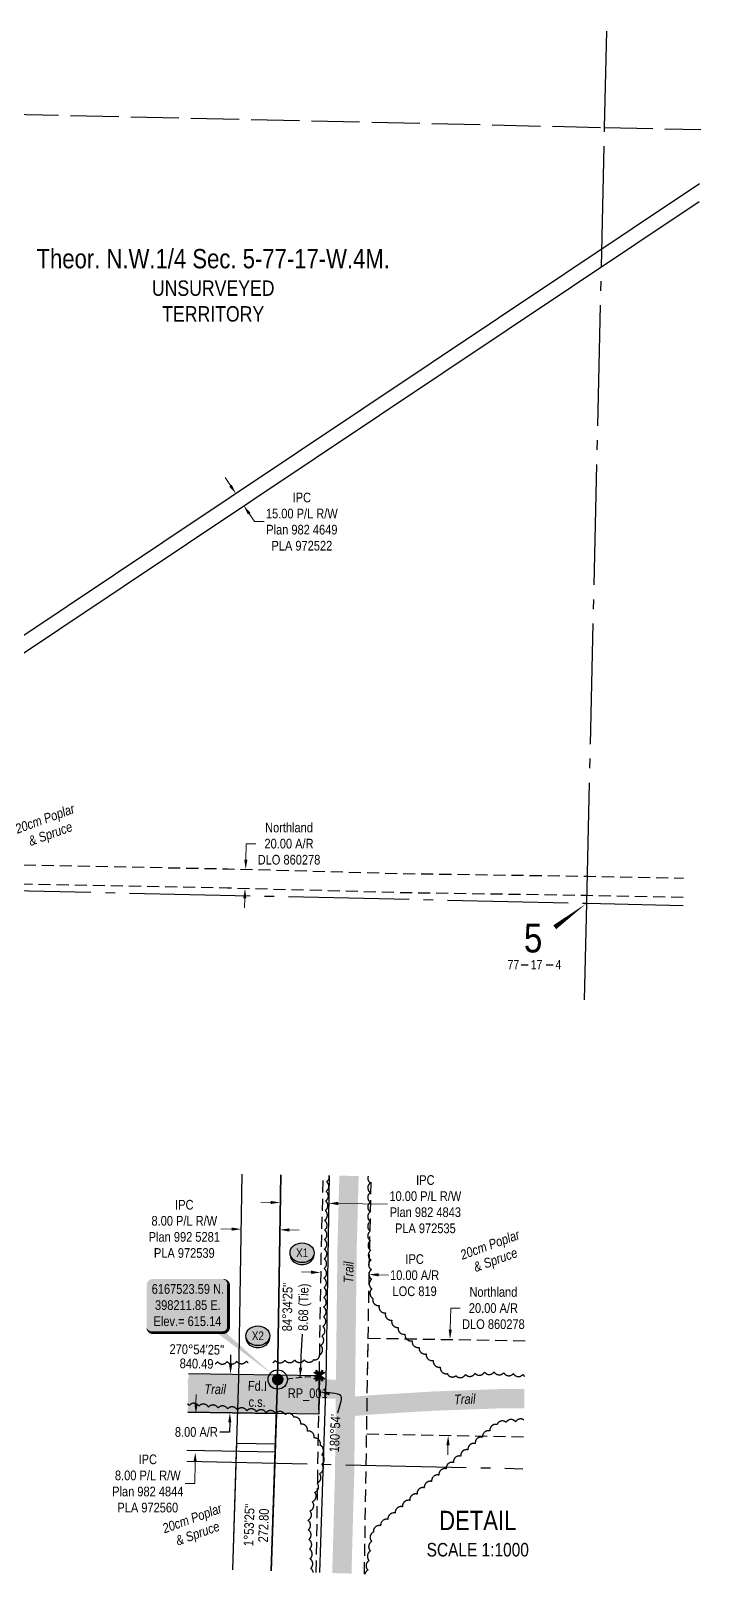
# Model space of a CAD drawing. Extents: x 393877 to 399022, y 6166584 to 6168431.
# Drawn here: x 398327 to 399022, y 6166786 to 6168395 of the extents above; entities that cross this region are included whole.
import ezdxf
from ezdxf.enums import TextEntityAlignment as Align

# ---------------------------------------------------------------- set-up
doc = ezdxf.new("R2010")
doc.units = 0
doc.header["$LTSCALE"] = 5
doc.header["$PDSIZE"] = 0.5
for name, pattern in [('0', [1, 1, 0]), ('foc-ACCESSROAD', [3.75, 2.5, -1.25]), ('foc-QUARTERLINE', [33, 25, -3, 2, -3]), ('foc-TIELINE', [1.875, 1.25, -0.625]), ('foc-UNSURVEYED', [12.5, 10, -2.5])]:
    doc.linetypes.add(name, pattern=pattern)
doc.layers.get('Defpoints').update_dxf_attribs({"color": 9})
for name, color, linetype in [('10', 1, 'Continuous'), ('35', 37, 'Continuous'), ('9', 3, 'Continuous'), ('AS-ROADS', 254, 'Continuous'), ('C-AR', 13, 'foc-ACCESSROAD'), ('C-RW', 13, 'Continuous'), ('C-SYMBOL', 7, 'Continuous'), ('DETAIL-T', 7, 'Continuous'), ('F-AR', 190, 'foc-ACCESSROAD'), ('L-BD', 7, 'Continuous'), ('L-BD1', 253, 'Continuous'), ('L-MON', 1, 'Continuous'), ('L-MON-T', 1, 'Continuous'), ('L-QSEC', 8, 'foc-QUARTERLINE'), ('L-SECLBL', 7, 'Continuous'), ('L-TIE', 7, 'foc-TIELINE'), ('L-UNS-T', 3, 'Continuous'), ('L-USEC', 7, 'foc-UNSURVEYED'), ('P-CROSSINGS', 250, 'Continuous'), ('P-PROPOSED', 10, 'Continuous'), ('P-PROPOSED-H', 21, 'Continuous'), ('P-TXT', 4, 'Continuous'), ('T-BUSH', 110, '0'), ('T-BUSH-T', 110, 'Continuous')]:
    doc.layers.add(name, color=color, linetype=linetype)
for name, color, linetype, lineweight in [('AS-GENERAL', 48, 'Continuous', 18), ('C-AR-T', 13, 'Continuous', 9), ('C-RW-T', 13, 'Continuous', 9), ('F-AR-T', 190, 'Continuous', 9)]:
    doc.layers.add(name, color=color, linetype=linetype, lineweight=lineweight)
doc.styles.add('175L', font='ARIALN.TTF', dxfattribs={"height": 20})
doc.styles.add('80', font='ARIALN.TTF', dxfattribs={"height": 10})
doc.styles.add('80CG', font='ARIALN.TTF', dxfattribs={"height": 10})
doc.styles.add('80L', font='ARIALN.TTF', dxfattribs={"height": 10})
doc.styles.add('Crossing', font='ARIALN.TTF', dxfattribs={"height": 10})
doc.styles.add('SIMPLEX', font='ARIALN.TTF')
doc.dimstyles.new('Compass 5 000', dxfattribs={"dimscale": 5, "dimtxt": 9, "dimasz": 2, "dimexe": 0.2, "dimexo": 0.0625, "dimgap": 0.5, "dimtad": 0, "dimtih": 1, "dimtoh": 1, "dimzin": 0, "dimdsep": 46, "dimtxsty": '80CG', "dimcen": 0.1, "dimse1": 1, "dimse2": 1, "dimclrd": 256, "dimclrt": 256, "dimaunit": 1, "dimadec": 4, "dimazin": 0, "dimtfac": 0.06, "dimtofl": 0, "dimtmove": 0, "dimatfit": 1, "dimfxl": 0.2, "dimtolj": 1, "dimtzin": 0, "dimlwd": -1, "dimarcsym": 0})

# ---------------------------------------------------------------- blocks, each defined once
blk = doc.blocks.new('L-SECLBL')
at = {"layer": '9', "color": 7}
for p, q in [((-5.1, -27.8), (-12.3, -27.8)), ((20.7, -27.8), (13.5, -27.8))]:
    blk.add_line(p, q, dxfattribs=at)
at = {"layer": '10', "color": 2, "style": 'SIMPLEX'}
blk.add_attdef('SEC', text='', height=30, dxfattribs=at).set_placement((0, 0), align=Align.MIDDLE)
at = {"layer": '10', "color": 5, "style": '80L'}
blk.add_attdef('TWP', text='', height=9.5, dxfattribs=at).set_placement((-14.4, -27.4), align=Align.MIDDLE_RIGHT)
blk.add_attdef('RGE', text='', height=9.5, dxfattribs=at).set_placement((3.6, -27.4), align=Align.MIDDLE_CENTER)
blk.add_attdef('MER', text='', height=9.5, dxfattribs=at).set_placement((23.2, -27.4), align=Align.MIDDLE_LEFT)
blk = doc.blocks.new('*D423')
at = {"layer": 'Defpoints', "color": 0, "transparency": 16777216}
for p in [(398549.2, 6167525.9), (398557.9, 6167525.7), (398557.4, 6167505.7)]:
    blk.add_point(p, dxfattribs=at)
at = {"layer": 'F-AR-T', "transparency": 16777216}
for p, q in [((398549.4, 6167535.9), (398549.9, 6167552.5)), ((398549.9, 6167552.5), (398559.9, 6167552.5)), ((398548.3, 6167496), (398548.1, 6167486))]:
    blk.add_line(p, q, dxfattribs=at)
for points in [[(398547.8, 6167536), (398551.1, 6167535.9), (398549.2, 6167525.9)], [(398546.7, 6167496), (398550, 6167495.9), (398548.6, 6167506)]]:
    blk.add_solid(points, dxfattribs=at)
at = {"layer": 'F-AR-T', "transparency": 16777216, "insert": (398594.2, 6167552.5), "char_height": 10, "attachment_point": 5, "style": '80CG'}
blk.add_mtext('\\A1;Northland\\P20.00 A/R\\PDLO 860278', dxfattribs=at)
blk = doc.blocks.new('*D428')
at = {"layer": 'C-RW-T', "transparency": 16777216}
for p, q in [((398533.4, 6167923.7), (398527.9, 6167932)), ((398552.9, 6167894.6), (398558.4, 6167886.3)), ((398558.4, 6167886.3), (398568.4, 6167886.3))]:
    blk.add_line(p, q, dxfattribs=at)
for points in [[(398534.8, 6167924.6), (398532.1, 6167922.8), (398539, 6167915.4)], [(398554.3, 6167895.5), (398551.5, 6167893.7), (398547.3, 6167902.9)]]:
    blk.add_solid(points, dxfattribs=at)
at = {"layer": 'Defpoints', "color": 0, "transparency": 16777216}
for p in [(398541.2, 6167916.8), (398547.3, 6167902.9), (398549.5, 6167904.4)]:
    blk.add_point(p, dxfattribs=at)
at = {"layer": 'C-RW-T', "transparency": 16777216, "insert": (398607.5, 6167886.3), "char_height": 10, "attachment_point": 5, "style": '80CG'}
blk.add_mtext('\\A1;IPC\\P15.00 P/L R/W\\PPlan 982 4649\\PPLA 972522', dxfattribs=at)
blk = doc.blocks.new('*D435')
at = {"layer": 'C-AR-T', "transparency": 16777216}
for p, q in [((398617, 6167108.3), (398607, 6167108.7)), ((398687.3, 6167105.6), (398697.3, 6167105.2))]:
    blk.add_line(p, q, dxfattribs=at)
for points in [[(398617.1, 6167110), (398617, 6167106.6), (398627, 6167107.9)], [(398687.3, 6167107.3), (398687.2, 6167103.9), (398677.3, 6167106)]]:
    blk.add_solid(points, dxfattribs=at)
at = {"layer": 'Defpoints', "color": 0, "transparency": 16777216}
for p in [(398677.3, 6167106), (398626.2, 6167086.5), (398676.4, 6167084.6)]:
    blk.add_point(p, dxfattribs=at)
at = {"layer": 'C-AR-T', "transparency": 16777216, "insert": (398724.5, 6167105.2), "char_height": 10, "attachment_point": 5, "style": '80CG'}
blk.add_mtext('\\A1;IPC\\P10.00 A/R\\PLOC 819', dxfattribs=at)
blk = doc.blocks.new('fdia')
at = {"color": 255, "const_width": 1}
blk.add_lwpolyline([(-0.5, 0, 1), (0.5, 0, 1)], format="xyb", close=True, dxfattribs=at)
blk = doc.blocks.new('Fdiaa')
blk.add_blockref('fdia', (0, 0))
blk = doc.blocks.new('fdib')
at = {"color": 1, "const_width": 1.6}
blk.add_lwpolyline([(-0.4, 0, 1), (0.4, 0, 1)], format="xyb", close=True, dxfattribs=at)
at = {"color": 1}
blk.add_circle((0, 0), 0.8, dxfattribs=at)
blk = doc.blocks.new('Fdibb')
blk.add_blockref('fdib', (0, 0))
blk = doc.blocks.new('fdicc')
for name in ['Fdibb', 'Fdiaa']:
    blk.add_blockref(name, (0, 0))
blk = doc.blocks.new('FDI')
blk.add_blockref('fdicc', (0, 0))
blk = doc.blocks.new('xing2')
h = blk.add_hatch(color=50)
h.dxf.hatch_style = 1
edge = h.paths.add_edge_path()
edge.add_ellipse((0, 0), major_axis=(-12.5, 0), ratio=0.816297, start_angle=0, end_angle=360)
h = blk.add_hatch(color=250)
h.dxf.hatch_style = 1
edge = h.paths.add_edge_path()
edge.add_ellipse((0, -2), major_axis=(-12.5, 0), ratio=0.816297, start_angle=0, end_angle=180)
edge.add_line((12.5, -2), (12.5, 0))
edge.add_ellipse((0, 0), major_axis=(-12.5, 0), ratio=0.816297, start_angle=0, end_angle=180, ccw=False)
edge.add_line((-12.5, 0), (-12.5, -2))
at = {"color": 250}
blk.add_ellipse((0, 0), major_axis=(-12.5, 0), ratio=0.816297, dxfattribs=at)
blk.add_ellipse((0, -2), major_axis=(-12.5, 0), ratio=0.816297, start_param=0, end_param=3.141593, dxfattribs=at)
at = {"color": 250, "style": 'Crossing'}
blk.add_attdef('CROSSING', text='', height=9, dxfattribs=at).set_placement((0.1, 0), align=Align.MIDDLE_CENTER)
at = {"color": 250, "style": 'Crossing', "flags": 1}
for tag, p in [('OWNER', (0.1, -12.5)), ('DESCRIPTION', (0.1, -25.8)), ('LOCATION', (0.1, -39.3)), ('DWG_REF', (0.1, -52.8))]:
    blk.add_attdef(tag, text='', height=9, dxfattribs=at).set_placement(p, align=Align.MIDDLE_CENTER)
blk = doc.blocks.new('*D451')
at = {"layer": 'C-RW-T', "transparency": 16777216}
for p, q in [((398534.7, 6167153), (398523.6, 6167153.2)), ((398594.7, 6167152.1), (398604.7, 6167152))]:
    blk.add_line(p, q, dxfattribs=at)
for points in [[(398534.7, 6167154.7), (398534.7, 6167151.4), (398544.7, 6167152.9)], [(398594.7, 6167153.8), (398594.7, 6167150.4), (398584.7, 6167152.3)]]:
    blk.add_solid(points, dxfattribs=at)
at = {"layer": 'Defpoints', "color": 0, "transparency": 16777216}
for p in [(398544.7, 6167152.9), (398544.8, 6167161.5), (398584.8, 6167160.9)]:
    blk.add_point(p, dxfattribs=at)
at = {"layer": 'C-RW-T', "transparency": 16777216, "insert": (398485.6, 6167153.2), "char_height": 10, "attachment_point": 5, "style": '80CG'}
blk.add_mtext('\\A1;IPC\\P8.00 P/L R/W\\PPlan 992 5281\\PPLA 972539', dxfattribs=at)
blk = doc.blocks.new('*D453')
at = {"layer": 'C-RW-T', "transparency": 16777216}
for p, q in [((398497.7, 6166971.5), (398497.9, 6166981.5)), ((398496.8, 6166911.5), (398496.4, 6166889.3)), ((398496.4, 6166889.3), (398486.4, 6166889.3))]:
    blk.add_line(p, q, dxfattribs=at)
for points in [[(398496.1, 6166971.5), (398499.4, 6166971.4), (398497.6, 6166961.5)], [(398495.1, 6166911.5), (398498.5, 6166911.5), (398497, 6166921.5)]]:
    blk.add_solid(points, dxfattribs=at)
at = {"layer": 'Defpoints', "color": 0, "transparency": 16777216}
for p in [(398513.6, 6166961.2), (398497, 6166921.5), (398513, 6166921.2)]:
    blk.add_point(p, dxfattribs=at)
at = {"layer": 'C-RW-T', "transparency": 16777216, "insert": (398447.7, 6166889.3), "char_height": 10, "attachment_point": 5, "style": '80CG'}
blk.add_mtext('\\A1;IPC\\P8.00 P/L R/W\\PPlan 982 4844\\PPLA 972560', dxfattribs=at)
blk = doc.blocks.new('*D454')
at = {"layer": 'C-RW-T', "transparency": 16777216}
for p, q in [((398575.1, 6167180.7), (398565.1, 6167180.8)), ((398645.3, 6167179.6), (398696.5, 6167178.8))]:
    blk.add_line(p, q, dxfattribs=at)
for points in [[(398575.1, 6167182.3), (398575.1, 6167179), (398585.1, 6167180.5)], [(398645.4, 6167181.3), (398645.3, 6167177.9), (398635.3, 6167179.7)]]:
    blk.add_solid(points, dxfattribs=at)
at = {"layer": 'Defpoints', "color": 0, "transparency": 16777216}
for p in [(398585.3, 6167193.9), (398635.5, 6167193.1), (398585.1, 6167180.5)]:
    blk.add_point(p, dxfattribs=at)
at = {"layer": 'C-RW-T', "transparency": 16777216, "insert": (398735.6, 6167178.8), "char_height": 10, "attachment_point": 5, "style": '80CG'}
blk.add_mtext('\\A1;IPC\\P10.00 P/L R/W\\PPlan 982 4843\\PPLA 972535', dxfattribs=at)
blk = doc.blocks.new('*D455')
at = {"layer": 'Defpoints', "color": 0, "transparency": 16777216}
for p in [(398761.2, 6167038.9), (398769.2, 6167038.7), (398767.3, 6166938.7)]:
    blk.add_point(p, dxfattribs=at)
at = {"layer": 'F-AR-T', "transparency": 16777216}
for p, q in [((398761.4, 6167048.9), (398761.9, 6167071.1)), ((398761.9, 6167071.1), (398771.9, 6167071.1)), ((398759.1, 6166928.9), (398758.9, 6166918.9))]:
    blk.add_line(p, q, dxfattribs=at)
for points in [[(398759.8, 6167048.9), (398763.1, 6167048.8), (398761.2, 6167038.9)], [(398757.4, 6166928.9), (398760.8, 6166928.8), (398759.3, 6166938.9)]]:
    blk.add_solid(points, dxfattribs=at)
at = {"layer": 'F-AR-T', "transparency": 16777216, "insert": (398806.2, 6167071.1), "char_height": 10, "attachment_point": 5, "style": '80CG'}
blk.add_mtext('\\A1;Northland\\P20.00 A/R\\PDLO 860278', dxfattribs=at)
blk = doc.blocks.new('*U460')
h = blk.add_hatch(color=254)
edge = h.paths.add_edge_path()
edge.add_line((-36.5, -28.5), (36.5, -28.5))
edge.add_arc((36.5, -22.5), 6, 270, 360)
edge.add_line((42.5, -22.5), (42.5, 21))
edge.add_arc((36.5, 21), 6, 0, 90)
edge.add_line((36.5, 27), (-36.5, 27))
edge.add_arc((-36.5, 21), 6, 90, 180)
edge.add_line((-42.5, 21), (-42.5, -22.5))
edge.add_arc((-36.5, -22.5), 6, 180, 270)
at = {"color": 1, "flags": 128}
blk.add_lwpolyline([(-36.5, -28.5, 3, 3, 0), (36.5, -28.5, 3, 3, 0.414214), (42.5, -22.5, 3, 3, 0), (42.5, 21, 3, 0, 0.414214), (36.5, 27, 0, 0, 0), (-36.5, 27, 0, 0, 0.414214), (-42.5, 21, 0, 0, 0), (-42.5, -22.5, 0, 3, 0.414214)], format="xyseb", close=True, dxfattribs=at)
blk.add_lwpolyline([(88.7, -72.3, 0, 10, 0), (0, 0, 5, 5, 0)], format="xyseb", dxfattribs=at)
at = {"color": 1, "style": '80'}
blk.add_attdef('ENTER_TEXT_001', (-36, -5), '', height=10, dxfattribs=at)
blk = doc.blocks.new('TEMP')
h = blk.add_hatch(color=255)
h.dxf.hatch_style = 1
h.paths.add_polyline_path([(0, 0.25), (-0.67, 1.15), (-0.67, 0.67), (-1.15, 0.67), (-0.25, 0), (-1.15, -0.67), (-0.67, -0.67), (-0.67, -1.15), (0, -0.25), (0.67, -1.15), (0.67, -0.67), (1.15, -0.67), (0.25, 0), (1.15, 0.67), (0.67, 0.67), (0.67, 1.15)])
h.paths.add_polyline_path([(0.57, 0.85), (0.57, 0.57), (0.85, 0.57), (0.08, 0), (0.85, -0.57), (0.57, -0.57), (0.57, -0.85), (0, -0.08), (-0.57, -0.85), (-0.57, -0.57), (-0.85, -0.57), (-0.08, 0), (-0.85, 0.57), (-0.57, 0.57), (-0.57, 0.85), (0, 0.08)], flags=16)
h = blk.add_hatch(color=1)
h.dxf.hatch_style = 1
h.paths.add_polyline_path([(0, 0.08), (-0.57, 0.85), (-0.57, 0.57), (-0.85, 0.57), (-0.08, 0), (-0.85, -0.57), (-0.57, -0.57), (-0.57, -0.85), (0, -0.08), (0.57, -0.85), (0.57, -0.57), (0.85, -0.57), (0.08, 0), (0.85, 0.57), (0.57, 0.57), (0.57, 0.85)])
at = {"color": 1}
for p, q in [((-0.08, 0), (0.08, 0)), ((0, 0.08), (0, -0.08))]:
    blk.add_line(p, q, dxfattribs=at)
at = {"color": 255, "flags": 128}
blk.add_lwpolyline([(-0.25, 0), (-1.15, 0.67), (-0.67, 0.67), (-0.67, 1.15), (0, 0.25), (0.67, 1.15), (0.67, 0.67), (1.15, 0.67), (0.25, 0), (1.15, -0.67), (0.67, -0.67), (0.67, -1.15), (0, -0.25), (-0.67, -1.15), (-0.67, -0.67), (-1.15, -0.67)], close=True, dxfattribs=at)
at = {"color": 1, "flags": 128}
blk.add_lwpolyline([(-0.08, 0), (-0.85, 0.57), (-0.57, 0.57), (-0.57, 0.85), (0, 0.08), (0.57, 0.85), (0.57, 0.57), (0.85, 0.57), (0.08, 0), (0.85, -0.57), (0.57, -0.57), (0.57, -0.85), (0, -0.08), (-0.57, -0.85), (-0.57, -0.57), (-0.85, -0.57)], close=True, dxfattribs=at)
blk = doc.blocks.new('*D462')
at = {"layer": 'Defpoints', "color": 0, "transparency": 16777216}
for p in [(398530.7, 6167002.7), (398530.1, 6166962.7), (398532.9, 6166962.7)]:
    blk.add_point(p, dxfattribs=at)
at = {"layer": 'P-TXT', "transparency": 16777216}
for p, q in [((398533.7, 6167012.7), (398533.8, 6167022.7)), ((398532.6, 6166942.7), (398522.6, 6166942.7)), ((398532.7, 6166952.7), (398532.6, 6166942.7))]:
    blk.add_line(p, q, dxfattribs=at)
for points in [[(398532, 6167012.7), (398535.3, 6167012.6), (398533.5, 6167002.7)], [(398531.1, 6166952.7), (398534.4, 6166952.7), (398532.9, 6166962.7)]]:
    blk.add_solid(points, dxfattribs=at)
at = {"layer": 'P-TXT', "transparency": 16777216, "insert": (398498.1, 6166942.7), "char_height": 10, "attachment_point": 5, "style": '80CG'}
blk.add_mtext('\\A1;8.00 A/R', dxfattribs=at)

msp = doc.modelspace()

# ---------------------------------------------------------------- hatches: boundary and pattern name
at = {"layer": 'P-PROPOSED-H'}
h = msp.add_hatch(color=256, dxfattribs=at)
h.dxf.hatch_style = 1
h.paths.add_polyline_path([(398490.021, 6167003.344), (398489.177, 6166963.367), (398625.042, 6166961.216), (398625.675, 6167001.196)])

# ---------------------------------------------------------------- linework, layer by layer
at = {"layer": '35', "color": 3}
msp.add_circle((398582.485, 6166997.093), 10, dxfattribs=at)
at = {"layer": 'AS-ROADS', "const_width": 19.993, "flags": 128}
for points in [[(398649.016, 6166796.224), (398649.105, 6166799.373), (398651.885, 6166899.973), (398653.025, 6167009.923), (398654.45, 6167133.568), (398656.449, 6167208.217)], [(398652.67, 6166987.053), (398553.245, 6166987.498), (398489.336, 6166986.684)], [(398838.175, 6166977.235), (398813.14, 6166977.173), (398746.08, 6166974.818), (398683.87, 6166971.098), (398652.03, 6166968.583)]]:
    msp.add_lwpolyline(points, dxfattribs=at)
at = {"layer": 'C-AR', "flags": 128}
for points in [[(398622.451, 6166797.1), (398627.686, 6167126.318), (398629.788, 6167208.633)], [(398672.432, 6166795.452), (398677.68, 6167125.523), (398679.688, 6167207.854)]]:
    msp.add_lwpolyline(points, dxfattribs=at)
at = {"layer": 'C-RW', "flags": 128}
for points in [[(399020.129, 6168236.538), (398463.231, 6167864.602), (398214.534, 6167698.416), (398222.815, 6167686.027), (399019.707, 6168218.241)], [(398535.759, 6166799.959), (398539.809, 6166922.964), (398542.296, 6166998.491), (398545.597, 6167209.947)], [(398585.57, 6167209.323), (398582.26, 6166997.208), (398575.712, 6166798.641)], [(398575.712, 6166798.641), (398582.26, 6166997.208), (398585.57, 6167209.323)], [(398635.779, 6167208.539), (398632.454, 6166995.878), (398625.862, 6166796.988)], [(398489.177, 6166963.366), (398581.096, 6166961.912), (398579.974, 6166921.912), (398488.331, 6166923.363)], [(398535.759, 6166799.959), (398540.079, 6166931.169), (398580.061, 6166930.542), (398575.712, 6166798.641)]]:
    msp.add_lwpolyline(points, dxfattribs=at)
at = {"layer": 'F-AR', "flags": 128}
for points in [[(399003.054, 6167496.887), (398903.197, 6167498.721), (398895.897, 6167498.855), (398708.738, 6167501.67), (398530.308, 6167506.44), (398230.302, 6167512.271), (398230.472, 6167522.975), (398230.62, 6167532.273), (398530.77, 6167526.44), (398709.156, 6167521.671), (398896.231, 6167518.858), (398903.659, 6167518.721), (399003.515, 6167516.887)], [(398837.399, 6166937.354), (398674.738, 6166940.497), (398675.589, 6166994.018), (398676.319, 6167039.953), (398839.344, 6167037.36)]]:
    msp.add_lwpolyline(points, dxfattribs=at)
at = {"layer": 'L-QSEC'}
for p, q in [((398921.579, 6168294.908), (398923.893, 6168394.846)), ((398903.013, 6167490.753), (398921.579, 6168294.908)), ((398098.853, 6167508.783), (398903.013, 6167490.753)), ((398900.706, 6167390.817), (398903.013, 6167490.753)), ((398903.013, 6167490.753), (399002.952, 6167488.512)), ((398488.102, 6166912.505), (398836.764, 6166904.688))]:
    msp.add_line(p, q, dxfattribs=at)
at = {"layer": 'L-SECLBL', "flags": 128}
msp.add_lwpolyline([(398903.013, 6167490.753, 0, 5, 0), (398869.788, 6167465.863, 0, 0, 0)], format="xyseb", dxfattribs=at)
at = {"layer": 'L-TIE', "flags": 128}
msp.add_lwpolyline([(398582.485, 6166997.093), (398625.675, 6167001.196)], dxfattribs=at)
at = {"layer": 'L-USEC'}
for p, q in [((398117.621, 6168312.935), (398921.579, 6168294.908)), ((398921.579, 6168294.908), (399021.517, 6168292.667))]:
    msp.add_line(p, q, dxfattribs=at)
at = {"layer": 'P-PROPOSED', "flags": 128}
msp.add_lwpolyline([(398490.021, 6167003.344), (398625.675, 6167001.196), (398625.042, 6166961.216), (398489.177, 6166963.367)], dxfattribs=at)
at = {"layer": 'T-BUSH', "flags": 128}
for points in [[(398577.736, 6167014.839, 0.12618003), (398579.994, 6167016.862, 0.52056705), (398589.988, 6167017.077, 0.52056705), (398599.982, 6167017.293, 0.52056705), (398609.976, 6167017.509, 0.52056705), (398619.97, 6167017.725, 0.52056705), (398625.849, 6167022.47, 0.52056705), (398627.02, 6167032.398, 0.52056705), (398628.191, 6167042.325, 0.52056705), (398629.362, 6167052.253, 0.52056705), (398630.035, 6167062.213, 0.52056705), (398630.145, 6167072.208, 0.52056705), (398630.256, 6167082.204, 0.52056705), (398630.366, 6167092.2, 0.52056705), (398630.477, 6167102.195, 0.52056705), (398630.587, 6167112.191, 0.52056705), (398630.698, 6167122.187, 0.52056705), (398630.808, 6167132.183, 0.52056705), (398630.918, 6167142.178, 0.52056705), (398631.029, 6167152.174, 0.52056705), (398631.182, 6167162.169, 0.52056705), (398631.677, 6167172.153, 0.52056705), (398632.172, 6167182.137, 0.52056705), (398632.666, 6167192.121, 0.52056705), (398633.161, 6167202.105, 0.31446166), (398635.881, 6167208.538)], [(398676.304, 6167207.907, 0.33551177), (398678.552, 6167200.898, 0.52056705), (398678.531, 6167190.902, 0.52056705), (398678.509, 6167180.906, 0.52056705), (398678.488, 6167170.909, 0.52056705), (398678.467, 6167160.913, 0.52056705), (398678.445, 6167150.917, 0.52056705), (398678.583, 6167140.923, 0.52056705), (398678.905, 6167130.931, 0.52056705), (398679.226, 6167120.94, 0.52056705), (398679.547, 6167110.949, 0.52056705), (398679.868, 6167100.958, 0.52056705), (398680.189, 6167090.967, 0.52056705), (398681.142, 6167081.223, 0.52056705), (398687.702, 6167073.681, 0.52056705), (398694.262, 6167066.138, 0.52056705), (398700.822, 6167058.595, 0.52056705), (398707.382, 6167051.052, 0.52056705), (398714.507, 6167044.057, 0.52056705), (398721.835, 6167037.258, 0.52056705), (398729.163, 6167030.458, 0.52056705), (398736.49, 6167023.659, 0.52056705), (398743.818, 6167016.86, 0.52056705), (398751.146, 6167010.06, 0.52056705), (398758.474, 6167003.261, 0.52056705), (398767.274, 6167001.047, 0.52056705), (398777.191, 6167002.308, 0.52056705), (398787.107, 6167003.569, 0.52056705), (398797.024, 6167004.83, 0.52056705), (398806.961, 6167004.992, 0.52056705), (398816.919, 6167004.112, 0.52056705), (398826.876, 6167003.231, 0.52056705), (398836.834, 6167002.351, 0.10996239), (398838.625, 6167000.396, 0.10996239)], [(398489.734, 6167011.841, 0.03726149), (398490.217, 6167012.611, 0.52056705), (398500.136, 6167013.856, 0.52056705), (398510.054, 6167015.102, 0.52056705), (398520.03, 6167015.567, 0.52056705), (398530.024, 6167015.782, 0.52056705), (398540.018, 6167015.998, 0.52056705), (398550.012, 6167016.214, 0.10020168), (398551.802, 6167014.584, 0.10020168)], [(398619.404, 6166797.201, 0.21430776), (398616.593, 6166801.336, 0.52056705), (398615.999, 6166811.315, 0.52056705), (398615.406, 6166821.294, 0.52056705), (398614.812, 6166831.272, 0.52056705), (398614.219, 6166841.251, 0.52056705), (398613.625, 6166851.23, 0.52056705), (398615.942, 6166860.929, 0.52056705), (398618.423, 6166870.613, 0.52056705), (398620.904, 6166880.296, 0.52056705), (398623.385, 6166889.98, 0.52056705), (398625.867, 6166899.663, 0.52056705), (398628.348, 6166909.347, 0.52056705), (398628.164, 6166919.152, 0.52056705), (398626.573, 6166929.021, 0.52056705), (398620.233, 6166936.501, 0.52056705), (398613.258, 6166943.662, 0.52056705), (398606.283, 6166950.822, 0.52056705), (398599.308, 6166957.983, 0.52056705), (398590.251, 6166960.809, 0.52056705), (398580.302, 6166961.778, 0.52056705), (398570.352, 6166962.748, 0.52056705), (398560.403, 6166963.717, 0.52056705), (398550.454, 6166964.687, 0.52056705), (398540.505, 6166965.656, 0.52056705), (398530.555, 6166966.626, 0.52056705), (398520.606, 6166967.595, 0.52056705), (398510.657, 6166968.565, 0.52056705), (398500.708, 6166969.534, 0.52056705), (398490.746, 6166970.209, 0.09401931), (398489.1, 6166971.779, 0.09401931)], [(398837.748, 6166955.287, 0.41742381), (398829.295, 6166953.333, 0.52056705), (398819.315, 6166952.752, 0.52056705), (398810.036, 6166950.451, 0.52056705), (398802.49, 6166943.895, 0.52056705), (398794.943, 6166937.34, 0.52056705), (398787.396, 6166930.784, 0.52056705), (398779.849, 6166924.229, 0.52056705), (398772.303, 6166917.674, 0.52056705), (398764.756, 6166911.118, 0.52056705), (398757.209, 6166904.563, 0.52056705), (398749.662, 6166898.007, 0.52056705), (398742.116, 6166891.452, 0.52056705), (398734.569, 6166884.897, 0.52056705), (398727.022, 6166878.341, 0.52056705), (398719.475, 6166871.786, 0.52056705), (398711.929, 6166865.23, 0.52056705), (398704.382, 6166858.675, 0.52056705), (398696.835, 6166852.119, 0.52056705), (398689.288, 6166845.564, 0.52056705), (398681.742, 6166839.009, 0.52056705), (398680.118, 6166829.252, 0.52056705), (398678.768, 6166819.347, 0.52056705), (398677.417, 6166809.442, 0.52056705), (398676.067, 6166799.537, 0.22274101), (398672.903, 6166795.437, 0.22274101)]]:
    msp.add_lwpolyline(points, format="xyb", dxfattribs=at)

# ---------------------------------------------------------------- block references
at = {"layer": 'DETAIL-T'}
ref = msp.add_blockref('*U460', (398489.018, 6167074.18), dxfattribs=at)
ref.add_attrib('ENTER_TEXT_001', '6167523.59 N.', (398451.722, 6167085.952), dxfattribs={"layer": '0', "color": 1, "height": 10, "style": '80'})
ref.add_attrib('ENTER_TEXT_002', '398211.85 E.', (398455.198, 6167069.244), dxfattribs={"layer": '0', "color": 1, "height": 10, "style": '80'})
ref.add_attrib('ENTER_TEXT_003', 'Elev.= 615.14', (398453.653, 6167052.537), dxfattribs={"layer": '0', "color": 1, "height": 10, "style": '80'})
at = {"layer": 'L-MON', "color": 6, "xscale": 4.998170399999999, "yscale": 4.998170399999999, "zscale": 4.998170399999999}
msp.add_blockref('TEMP', (398625.675, 6167001.196), dxfattribs=at)
at = {"layer": 'L-MON', "color": 3, "xscale": 4.998170399999996, "yscale": 4.998170399999996, "zscale": 4.998170399999996}
msp.add_blockref('FDI', (398582.485, 6166997.093), dxfattribs=at)
at = {"layer": 'L-SECLBL', "color": 3, "xscale": 0.99963408, "yscale": 0.99963408, "zscale": 0.99963408}
msp.add_blockref('L-SECLBL', (398847.378, 6167454.552), dxfattribs=at).add_auto_attribs({'SEC': '5', 'TWP': '77', 'RGE': '17', 'MER': '4'})
at = {"layer": 'P-CROSSINGS', "color": 6, "xscale": 0.99963408, "yscale": 0.99963408, "zscale": 0.99963408}
for p, values in [((398607.725, 6167128.447), {'CROSSING': 'X1'}), ((398561.831, 6167042.414), {'CROSSING': 'X2'})]:
    msp.add_blockref('xing2', p, dxfattribs=at).add_auto_attribs(values)

# ---------------------------------------------------------------- texts
at = {"layer": '35', "color": 3, "style": '80'}
msp.add_attdef('RP_001', (398592.907, 6166977.893), 'RP', height=10, dxfattribs=at)
at = {"layer": 'AS-GENERAL', "char_height": 9.99634, "width": 22.42141, "attachment_point": 2, "style": '80L'}
for insert, rotation in [((398650.984, 6167108.293), 89.105795), ((398517.652, 6166992.027), 359.0928), ((398776.293, 6166981.79), 2.011275)]:
    msp.add_mtext('{\\fArial Narrow|b0|i1|c0|p34;Trail}', dxfattribs=dict(at, insert=insert, rotation=rotation))
at = {"layer": 'C-SYMBOL', "color": 3, "style": '175L'}
msp.add_text('Theor. N.W.1/4 Sec. 5-77-17-W.4M.', height=19.99268, dxfattribs=at).set_placement((398515.56, 6168142.913), align=Align.BOTTOM_CENTER)
at = {"layer": 'DETAIL-T', "color": 3, "insert": (398789.975, 6166837.265), "char_height": 19.99268, "width": 105.46699, "attachment_point": 5, "style": '80CG'}
msp.add_mtext('DETAIL\\P{\\H0.7x;SCALE 1:1000}', dxfattribs=at)
at = {"layer": 'L-BD', "color": 4, "style": '80L'}
for s, p in [("1°53'25''", (398552.793, 6166846.319)), ('272.80', (398567.779, 6166845.824))]:
    msp.add_text(s, height=9.9963, rotation=88.1098, dxfattribs=at).set_placement(p, align=Align.MIDDLE)
at = {"layer": 'L-BD', "color": 4, "insert": (398587.486, 6167072.373), "char_height": 9.99634, "width": 54.77981, "attachment_point": 2, "rotation": 89.105795, "style": '80L'}
msp.add_mtext("84°34'25'' 8.68 (Tie)", dxfattribs=at)
at = {"layer": 'L-BD1', "style": '80L'}
for s, height, rotation, p in [("270°54'25''", 9.99634, 359.0928, (398498.633, 6167028.239)), ("180°54'", 9.9963, 87.59, (398641.866, 6166941.472))]:
    msp.add_text(s, height=height, rotation=rotation, dxfattribs=at).set_placement(p, align=Align.MIDDLE)
at = {"layer": 'L-MON-T', "insert": (398561.514, 6166995.425), "char_height": 9.9963, "width": 18.82435, "attachment_point": 2, "rotation": 359.0928, "style": '80L'}
msp.add_mtext('Fd.I\\Pc.s.', dxfattribs=at)
at = {"layer": 'L-UNS-T', "color": 3, "insert": (398515.56, 6168114.908), "char_height": 15.99415, "attachment_point": 5, "style": '80L'}
msp.add_mtext_dynamic_manual_height_columns('UNSURVEYED TERRITORY', width=126.41375, gutter_width=47.5, heights=[0], dxfattribs=at)
at = {"layer": 'T-BUSH-T', "char_height": 9.99634, "width": 65.38302, "attachment_point": 2, "rotation": 20, "style": '80L'}
for insert in [(398339.299, 6167583.134), (398800.915, 6167141.562), (398491.978, 6166857.962)]:
    msp.add_mtext('{\\fArial Narrow|b0|i1|c0|p34;20cm Poplar & Spruce}', dxfattribs=dict(at, insert=insert))

# ---------------------------------------------------------------- dimensions: what is measured, and where the dimension line sits
at = {"layer": 'C-AR-T'}
dim = msp.add_linear_dim(base=(398677.266, 6167105.996), p1=(398626.203, 6167086.477), p2=(398676.448, 6167084.559), angle=357.813912, text='IPC\\P10.00 A/R\\PLOC 819', dimstyle='Compass 5 000', dxfattribs=at)
dim.commit()
dim.dimension.update_dxf_attribs({"geometry": '*D435', "text_midpoint": (398724.533, 6167105.233), "dimtype": 161})
at = {"layer": 'C-RW-T'}
dim = msp.add_aligned_dim(p1=(398541.197, 6167916.842), p2=(398549.528, 6167904.371), distance=-2.65, text='IPC\\P15.00 P/L R/W\\PPlan 982 4649\\PPLA 972522', dimstyle='Compass 5 000', dxfattribs=at)
dim.commit()
dim.dimension.update_dxf_attribs({"geometry": '*D428', "text_midpoint": (398607.519, 6167886.268)})
at = {"layer": 'C-RW-T', "color": 6}
for base, p1, p2, angle, text, picture, middle in [((398585.121, 6167180.524), (398635.538, 6167193.089), (398585.329, 6167193.873), 179.105795, 'IPC\\P10.00 P/L R/W\\PPlan 982 4843\\PPLA 972535', '*D454', (398735.631, 6167178.785)), ((398544.706, 6167152.888), (398584.814, 6167160.865), (398544.84, 6167161.489), 179.105795, 'IPC\\P8.00 P/L R/W\\PPlan 992 5281\\PPLA 972539', '*D451', (398485.623, 6167153.217)), ((398496.958, 6166921.477), (398513.625, 6166961.204), (398512.992, 6166921.223), 269.093061, 'IPC\\P8.00 P/L R/W\\PPlan 982 4844\\PPLA 972560', '*D453', (398447.723, 6166889.258))]:
    dim = msp.add_linear_dim(base=base, p1=p1, p2=p2, angle=angle, text=text, dimstyle='Compass 5 000', dxfattribs=at)
    dim.commit()
    dim.dimension.update_dxf_attribs({"geometry": picture, "text_midpoint": middle, "dimtype": 161})
at = {"layer": 'F-AR-T'}
dim = msp.add_linear_dim(base=(398549.151, 6167525.949), p1=(398557.364, 6167505.717), p2=(398557.899, 6167525.715), angle=88.468648, text='Northland\\P20.00 A/R\\PDLO 860278', dimstyle='Compass 5 000', dxfattribs=at)
dim.commit()
dim.dimension.update_dxf_attribs({"geometry": '*D423', "text_midpoint": (398594.154, 6167552.471), "dimtype": 161})
at = {"layer": 'F-AR-T', "color": 6}
dim = msp.add_linear_dim(base=(398761.237, 6167038.879), p1=(398767.296, 6166938.717), p2=(398769.241, 6167038.724), angle=88.885876, text='Northland\\P20.00 A/R\\PDLO 860278', dimstyle='Compass 5 000', dxfattribs=at)
dim.commit()
dim.dimension.update_dxf_attribs({"geometry": '*D455', "text_midpoint": (398806.157, 6167071.087), "dimtype": 161})

# ---------------------------------------------------------------- leaders
at = {"layer": 'L-BD', "color": 4, "path_type": 1}
msp.add_leader([(398605.678, 6166999.422), (398608.238, 6167044.023)], dimstyle='Compass 5 000', override={"dimgap": 0.5, "dimtad": 0}, dxfattribs=at)
at = {"layer": 'L-BD1', "color": 6, "path_type": 1}
msp.add_leader([(398626.515, 6166984.36), (398647.88, 6166980.011), (398644.548, 6166962.22)], dimstyle='Compass 5 000', override={"dimgap": 0.5, "dimtad": 0}, dxfattribs=at)

# ---------------------------------------------------------------- next in the draw order: texts
at = {"layer": 'L-BD1', "insert": (398498.398, 6167018.587), "char_height": 9.9963, "width": 35.18533, "attachment_point": 2, "rotation": 359.0928, "style": '80L', "bg_fill": 3, "box_fill_scale": 1.15, "bg_fill_color": 256, "bg_fill_true_color": 256, "bg_fill_transparency": 0}
msp.add_mtext('840.49', dxfattribs=at)

# ---------------------------------------------------------------- next in the draw order: dimensions: what is measured, and where the dimension line sits
at = {"layer": 'P-TXT', "color": 6}
dim = msp.add_linear_dim(base=(398532.879, 6166962.675), p1=(398530.705, 6167002.7), p2=(398530.072, 6166962.72), angle=269.092847, text='8.00 A/R', dimstyle='Compass 5 000', dxfattribs=at)
dim.commit()
dim.dimension.update_dxf_attribs({"geometry": '*D462', "text_midpoint": (398498.081, 6166942.678), "dimtype": 161})

doc.saveas('drawing.dxf')
